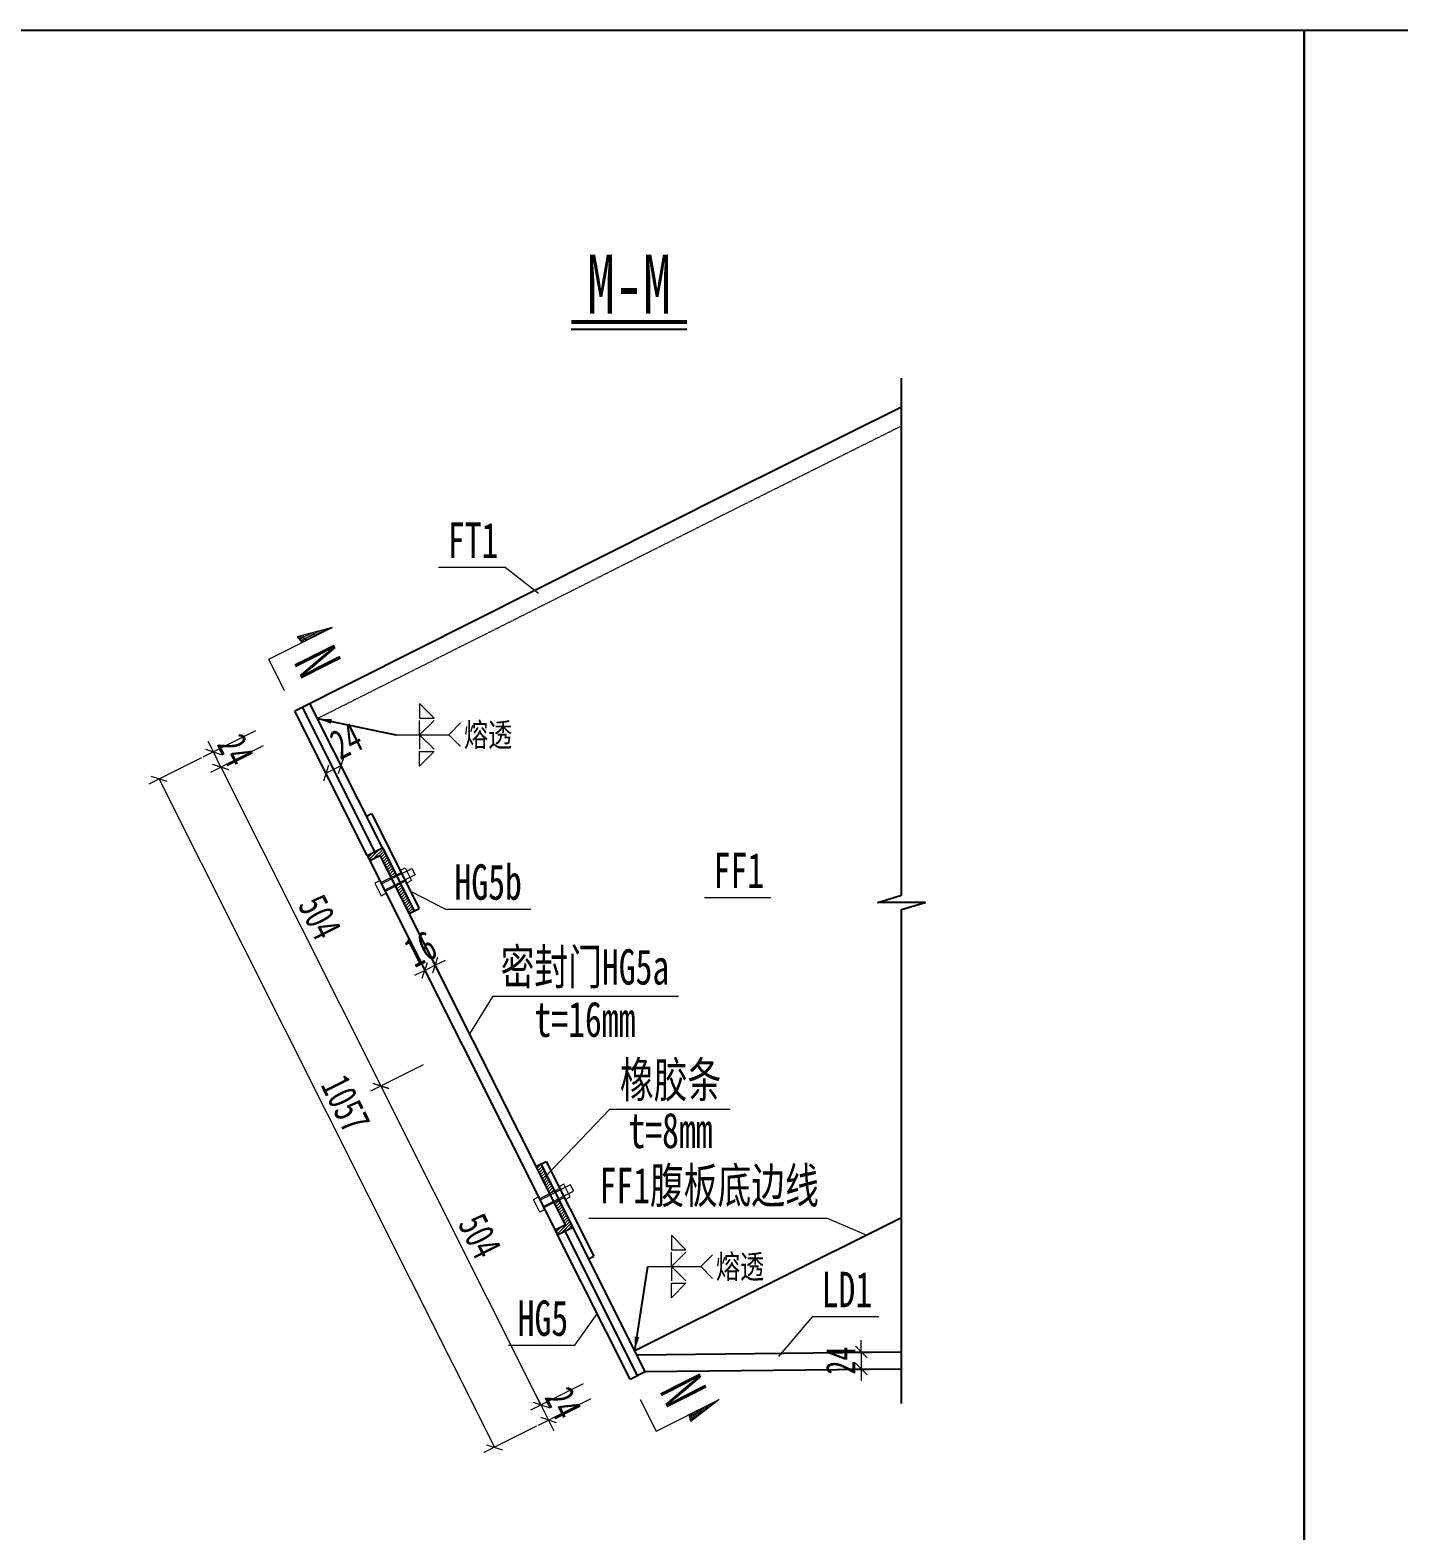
# Model space of a CAD drawing. Header units: millimetres. Extents: x -60009 to 63758, y -2164 to 95433.
# Drawn here: x 23798 to 25734, y 32440 to 34561 of the extents above; entities that cross this region are included whole.
import ezdxf
from ezdxf.enums import TextEntityAlignment as Align

# ---------------------------------------------------------------- set-up
doc = ezdxf.new("R2010")
doc.units = ezdxf.units.MM
doc.linetypes.add('DASHED', pattern=[0.75, 0.5, -0.25])
doc.layers.get('Defpoints').update_dxf_attribs({"color": 8})
for name, color, linetype, lineweight in [('Dim', 4, 'Continuous', 15), ('文字', 7, 'Continuous', 15), ('标注线及字体', 2, 'Continuous', 15), ('细实线', 4, 'Continuous', 15), ('虚线', 7, 'DASHED', 15), ('钢板粗线', 1, 'Continuous', 25)]:
    doc.layers.add(name, color=color, linetype=linetype, lineweight=lineweight)
doc.layers.add('Text', color=4, linetype='Continuous')
doc.styles.add('111', font='仿宋_GB2312.TTF', dxfattribs={"width": 0.7})
doc.styles.add('BM_Dim', font='仿宋_GB2312.TTF', dxfattribs={"width": 0.85})
doc.styles.add('SMEDI', font='仿宋_GB2312.TTF', dxfattribs={"width": 0.75})
doc.styles.get("Standard").update_dxf_attribs({"font": '仿宋_GB2312.TTF'})
doc.dimstyles.new('200', dxfattribs={"dimscale": 0, "dimtxt": 2.5, "dimasz": 1, "dimexe": 1, "dimexo": 1, "dimgap": 0.6, "dimtad": 1, "dimdec": 0, "dimdsep": 46, "dimtxsty": '111', "dimblk": 'OBLIQUE', "dimcen": 0, "dimclrd": 4, "dimclre": 4, "dimclrt": 4, "dimadec": 1, "dimazin": 2, "dimtfac": 1, "dimtdec": 0, "dimtix": 1, "dimtmove": 2, "dimatfit": 3, "dimfxl": 4, "dimfxlon": 1, "dimtolj": 1, "dimlwd": -1, "dimlwe": -1, "dimarcsym": 0})
doc.dimstyles.new('MSteel_1.0_1.0', dxfattribs={"dimtxt": 3, "dimasz": 1.2, "dimexe": 1, "dimexo": 1, "dimgap": 1, "dimtad": 3, "dimtoh": 1, "dimdec": 0, "dimzin": 0, "dimdsep": 46, "dimtxsty": 'Standard', "dimblk": 'ARCHTICK', "dimcen": 0.09, "dimclrd": 3, "dimclre": 3, "dimadec": 0, "dimazin": 0, "dimtfac": 1, "dimtdec": 4, "dimtofl": 0, "dimtmove": 0, "dimatfit": 3, "dimfxl": 1, "dimtolj": 1, "dimtzin": 0, "dimarcsym": 0})

# ---------------------------------------------------------------- blocks, each defined once
blk = doc.blocks.new('_Oblique')
at = {"color": 0, "linetype": 'ByBlock', "lineweight": -2}
blk.add_line((-0.5, -0.5), (0.5, 0.5), dxfattribs=at)
blk = doc.blocks.new('*D1111')
at = {"layer": 'Defpoints', "color": 0}
for p in [(24194.2, 33609.3), (24204.9, 33587.8), (24057.6, 33540.7)]:
    blk.add_point(p, dxfattribs=at)
at = {"layer": '细实线', "color": 4}
for p, q in [((24117.2, 33570.6), (24042.7, 33533.3)), ((24057.6, 33540.7), (24050.1, 33555.6)), ((24127.9, 33549.2), (24053.4, 33511.8)), ((24068.3, 33519.3), (24057.6, 33540.7)), ((24068.3, 33519.3), (24075.8, 33504.4))]:
    blk.add_line(p, q, dxfattribs=at)
at = {"layer": '细实线', "color": 4, "xscale": 16.66666666666666, "yscale": 16.66666666666666, "zscale": 16.66666666666666}
for p, rotation in [((24057.6, 33540.7), 296.6501661137017), ((24068.3, 33519.3), 116.6501661137018)]:
    blk.add_blockref('_Oblique', p, dxfattribs=dict(at, rotation=rotation))
at = {"layer": '细实线', "color": 4, "insert": (24089.2, 33543.2), "char_height": 41.67, "attachment_point": 5, "rotation": 296.6502, "style": '111'}
blk.add_mtext('\\A1;24', dxfattribs=at)
blk = doc.blocks.new('*D1112')
at = {"layer": 'Defpoints', "color": 0}
for p in [(24204.9, 33587.8), (24431.1, 33137.1), (24294.5, 33068.6)]:
    blk.add_point(p, dxfattribs=at)
at = {"layer": '细实线', "color": 4}
for p, q in [((24127.9, 33549.2), (24053.4, 33511.8)), ((24068.3, 33519.3), (24294.5, 33068.6)), ((24354.1, 33098.5), (24279.6, 33061.1))]:
    blk.add_line(p, q, dxfattribs=at)
at = {"layer": '细实线', "color": 4, "xscale": 16.66666666666666, "yscale": 16.66666666666666, "zscale": 16.66666666666666}
for p, rotation in [((24068.3, 33519.3), 116.650166113707), ((24294.5, 33068.6), 296.650166113707)]:
    blk.add_blockref('_Oblique', p, dxfattribs=dict(at, rotation=rotation))
at = {"layer": '细实线', "color": 4, "insert": (24208.1, 33307.3), "char_height": 41.67, "attachment_point": 5, "rotation": 296.6502, "style": '111'}
blk.add_mtext('\\A1;504', dxfattribs=at)
blk = doc.blocks.new('*D1113')
at = {"layer": 'Defpoints', "color": 0}
for p in [(24657.3, 32686.4), (24668.1, 32665), (24531.5, 32596.4)]:
    blk.add_point(p, dxfattribs=at)
at = {"layer": '细实线', "color": 4}
for p, q in [((24580.3, 32647.8), (24505.8, 32610.4)), ((24520.7, 32617.9), (24513.3, 32632.8)), ((24591.1, 32626.3), (24516.6, 32588.9)), ((24520.7, 32617.9), (24531.5, 32596.4)), ((24531.5, 32596.4), (24539, 32581.5))]:
    blk.add_line(p, q, dxfattribs=at)
at = {"layer": '细实线', "color": 4, "xscale": 16.66666666666666, "yscale": 16.66666666666666, "zscale": 16.66666666666666}
for p, rotation in [((24520.7, 32617.9), 296.6501661137095), ((24531.5, 32596.4), 116.6501661137095)]:
    blk.add_blockref('_Oblique', p, dxfattribs=dict(at, rotation=rotation))
at = {"layer": '细实线', "color": 4, "insert": (24552.4, 32620.3), "char_height": 41.67, "attachment_point": 5, "rotation": 296.6502, "style": '111'}
blk.add_mtext('\\A1;24', dxfattribs=at)
blk = doc.blocks.new('*D1114')
at = {"layer": 'Defpoints', "color": 0}
for p in [(24172.7, 33598.5), (24646.6, 32654.2), (24455, 32558)]:
    blk.add_point(p, dxfattribs=at)
at = {"layer": '细实线', "color": 4}
for p, q in [((24040.7, 33532.3), (23966.2, 33494.9)), ((23981.1, 33502.4), (24455, 32558)), ((24514.6, 32587.9), (24440.1, 32550.6))]:
    blk.add_line(p, q, dxfattribs=at)
at = {"layer": '细实线', "color": 4, "xscale": 16.66666666666666, "yscale": 16.66666666666666, "zscale": 16.66666666666666}
for p, rotation in [((23981.1, 33502.4), 116.6501661137064), ((24455, 32558), 296.6501661137065)]:
    blk.add_blockref('_Oblique', p, dxfattribs=dict(at, rotation=rotation))
at = {"layer": '细实线', "color": 4, "insert": (24244.7, 33043.6), "char_height": 41.67, "attachment_point": 5, "rotation": 296.6502, "style": '111'}
blk.add_mtext('\\A1;1057', dxfattribs=at)
blk = doc.blocks.new('*D1115')
at = {"layer": 'Defpoints', "color": 0}
for p in [(25020.2, 32692.6), (24973.6, 32668.6), (25020.2, 32668.6)]:
    blk.add_point(p, dxfattribs=at)
at = {"layer": '细实线', "color": 4}
for p, q in [((24973.6, 32692.6), (24973.6, 32709.2)), ((25003.5, 32692.6), (24956.9, 32692.6)), ((24973.6, 32692.6), (24973.6, 32668.6)), ((25003.5, 32668.6), (24956.9, 32668.6)), ((24973.6, 32668.6), (24973.6, 32651.9))]:
    blk.add_line(p, q, dxfattribs=at)
at = {"layer": '细实线', "color": 4, "xscale": 16.66666666666666, "yscale": 16.66666666666666, "zscale": 16.66666666666666}
for p, rotation in [((24973.6, 32692.6), 270), ((24973.6, 32668.6), 90)]:
    blk.add_blockref('_Oblique', p, dxfattribs=dict(at, rotation=rotation))
at = {"layer": '细实线', "color": 4, "insert": (24944.2, 32680.6), "char_height": 41.67, "attachment_point": 5, "rotation": 90, "style": '111'}
blk.add_mtext('\\A1;24', dxfattribs=at)
blk = doc.blocks.new('*D1116')
at = {"layer": 'Defpoints', "color": 0}
for p in [(24238.3, 33521.4), (24247.3, 33450), (24268.7, 33460.7)]:
    blk.add_point(p, dxfattribs=at)
at = {"layer": '细实线', "color": 4}
for p, q in [((24261.2, 33475.6), (24230.8, 33536.3)), ((24239.8, 33464.9), (24209.4, 33525.5)), ((24216.8, 33510.6), (24238.3, 33521.4))]:
    blk.add_line(p, q, dxfattribs=at)
at = {"layer": '细实线', "color": 4, "xscale": 16.66666666666666, "yscale": 16.66666666666666, "zscale": 16.66666666666666}
for p, rotation in [((24216.8, 33510.6), 206.6501661137173), ((24238.3, 33521.4), 26.65016611371728)]:
    blk.add_blockref('_Oblique', p, dxfattribs=dict(at, rotation=rotation))
at = {"layer": '细实线', "color": 4, "insert": (24245.3, 33556.5), "char_height": 41.67, "attachment_point": 5, "rotation": 26.6502, "style": '111'}
blk.add_mtext('\\A1;24', dxfattribs=at)
blk = doc.blocks.new('_ArchTick')
at = {"color": 0, "linetype": 'ByBlock', "const_width": 0.15}
blk.add_lwpolyline([(-0.5, -0.5), (0.5, 0.5)], dxfattribs=at)
blk = doc.blocks.new('全融透1')
at = {"layer": 'Dim'}
blk.add_line((0, 0), (4.48, 0), dxfattribs=at)
for points in [[(2, 2.65), (2, 1.41), (3.23, 1.41)], [(2, -2.65), (2, -1.41), (3.23, -1.41)]]:
    blk.add_lwpolyline(points, close=True, dxfattribs=at)
for points in [[(3.23, 1.21), (2, 0), (2, 1.21)], [(3.23, -1.21), (2, 0), (2, -1.21)], [(5.48, 1), (4.48, 0), (5.48, -1)]]:
    blk.add_lwpolyline(points, dxfattribs=at)
at = {"layer": 'Text', "style": 'SMEDI', "width": 0.75}
blk.add_text('熔透', height=2, dxfattribs=at).set_placement((5.77, 0), align=Align.MIDDLE_LEFT)
blk = doc.blocks.new('*D1843')
at = {"layer": 'Defpoints', "color": 0}
for p in [(24431.1, 33137.1), (24294.5, 33068.6), (24657.3, 32686.4)]:
    blk.add_point(p, dxfattribs=at)
at = {"layer": '细实线', "color": 4}
for p, q in [((24354.1, 33098.5), (24279.6, 33061.1)), ((24520.7, 32617.9), (24294.5, 33068.6)), ((24580.3, 32647.8), (24505.8, 32610.4))]:
    blk.add_line(p, q, dxfattribs=at)
at = {"layer": '细实线', "color": 4, "xscale": 16.66666666666666, "yscale": 16.66666666666666, "zscale": 16.66666666666666}
for p, rotation in [((24294.5, 33068.6), 116.6501661136967), ((24520.7, 32617.9), 296.6501661136967)]:
    blk.add_blockref('_Oblique', p, dxfattribs=dict(at, rotation=rotation))
at = {"layer": '细实线', "color": 4, "insert": (24434.3, 32856.6), "char_height": 41.67, "attachment_point": 5, "rotation": 296.6502, "style": '111'}
blk.add_mtext('\\A1;504', dxfattribs=at)
blk = doc.blocks.new('*D1844')
at = {"layer": 'Defpoints', "color": 0}
for p in [(24370.9, 33239.2), (24373.7, 33198.1), (24388, 33205.2)]:
    blk.add_point(p, dxfattribs=at)
at = {"layer": '细实线', "color": 4}
for p, q in [((24366.2, 33213), (24349.2, 33246.9)), ((24356.6, 33232), (24370.9, 33239.2)), ((24380.5, 33220.1), (24363.5, 33254.1)), ((24370.9, 33239.2), (24385.8, 33246.6)), ((24356.6, 33232), (24341.8, 33224.5))]:
    blk.add_line(p, q, dxfattribs=at)
at = {"layer": '细实线', "color": 4, "xscale": 16.66666666666666, "yscale": 16.66666666666666, "zscale": 16.66666666666666}
for p, rotation in [((24356.6, 33232), 26.65016611371922), ((24370.9, 33239.2), 206.6501661137192)]:
    blk.add_blockref('_Oblique', p, dxfattribs=dict(at, rotation=rotation))
at = {"layer": '细实线', "color": 4, "insert": (24350.4, 33262.2), "char_height": 41.67, "attachment_point": 5, "rotation": 26.6502, "style": '111'}
blk.add_mtext('\\A1;16', dxfattribs=at)
blk = doc.blocks.new('剖面箭头')
at = {"ltscale": 10}
h = blk.add_hatch(dxfattribs=at)
h.set_pattern_fill('ANSI31', color=2, style=0)
h.set_pattern_definition([(45, (-182.99888, -777.8594), (-0.088388348, 0.088388348), [])])
h.paths.add_polyline_path([(6, -3), (3.15, -3), (3, -3.6)])
at = {"color": 3, "ltscale": 10}
blk.add_line((0, 0), (0, -3), dxfattribs=at)
at = {"color": 2, "ltscale": 10}
for p, q in [((0, -3), (6, -3)), ((6, -3), (3, -3.6)), ((3, -3.6), (3.15, -3))]:
    blk.add_line(p, q, dxfattribs=at)

msp = doc.modelspace()

# ---------------------------------------------------------------- hatches: boundary and pattern name
at = {"layer": '细实线'}
h = msp.add_hatch(dxfattribs=at)
h.set_pattern_fill('ANSI31', color=8)
h.paths.add_polyline_path([(24308.7, 33363.2), (24315.8, 33366.8), (24296.5, 33405.3), (24275.1, 33394.5), (24278.7, 33387.3), (24293, 33394.5)])
h.paths.add_polyline_path([(24341.4, 33315.9), (24322.1, 33354.3), (24315, 33350.7), (24334.3, 33312.3)])
h = msp.add_hatch(dxfattribs=at)
h.set_pattern_fill('ANSI31', color=8, angle=53.3003)
h.set_pattern_definition([(45, (0, 0), (-2.24506403, 2.24506403), [])])
h.paths.add_polyline_path([(24546.4, 32907.4), (24565.7, 32869), (24544.2, 32858.2), (24540.6, 32865.4), (24554.9, 32872.6), (24539.2, 32903.8)])
h.paths.add_polyline_path([(24513.7, 32954.8), (24520.8, 32958.4), (24540.1, 32919.9), (24533, 32916.4)])

# ---------------------------------------------------------------- linework, layer by layer
msp.add_line((24563.6, 34138.2), (24727, 34138.2))
at = {"const_width": 6}
msp.add_lwpolyline([(24563.6, 34148.2), (24727, 34148.2)], dxfattribs=at)
msp.add_lwpolyline([(25030.4, 32619.8), (25030.4, 33318.1), (25063.8, 33328.1), (24997.1, 33328.1), (25030.4, 33338.1), (25030.4, 33351.5), (25030.4, 34068.7)])
at = {"layer": 'Defpoints'}
for p, q in [((24285.8, 33399.9), (24183.4, 33603.9)), ((24657.3, 32659.6), (24554.9, 32863.6))]:
    msp.add_line(p, q, dxfattribs=at)
for points in [[(19183.2, 34560.8), (25599.8, 34560.8), (25599.8, 30297.5), (19183.2, 30297.5)], [(25599.8, 34560.8), (32016.5, 34560.8), (32016.5, 30297.5), (25599.8, 30297.5)]]:
    msp.add_lwpolyline(points, close=True, dxfattribs=at)
at = {"layer": '细实线'}
for p, q in [((24375.9, 33801.8), (24470, 33801.8)), ((24470, 33801.8), (24517.3, 33764.9)), ((24294.4, 33356.1), (24323, 33370.4)), ((24329.3, 33357.9), (24300.7, 33343.5)), ((24385.5, 33318.7), (24336.6, 33343.3)), ((24751.7, 33335), (24845.8, 33335)), ((24385.5, 33318.7), (24506.5, 33318.7)), ((24452.9, 33195.5), (24419.5, 33142.4)), ((24452.9, 33195.5), (24715, 33195.5)), ((24618.3, 33036), (24526, 32939.9)), ((24618.3, 33036), (24788.3, 33036)), ((24547.3, 32923.5), (24518.7, 32909.2)), ((24524.9, 32896.7), (24553.5, 32911)), ((24588.6, 32881.7), (24925.4, 32881.7)), ((24925.4, 32881.7), (24981.5, 32858)), ((24568.8, 32702.4), (24600.3, 32746.6)), ((24904.4, 32742.9), (24856.7, 32686.1)), ((24904.4, 32742.9), (24998.4, 32742.9)), ((24474.7, 32702.4), (24568.8, 32702.4))]:
    msp.add_line(p, q, dxfattribs=at)
for points in [[(24295.3, 33354.3), (24338.2, 33375.8), (24342.7, 33366.9), (24299.8, 33345.3)], [(24321.6, 33373.1), (24328.8, 33376.7), (24337.8, 33358.8), (24330.6, 33355.2)], [(24293, 33358.7), (24285.9, 33355.1), (24294.9, 33337.3), (24302, 33340.9)], [(24524, 32898.4), (24566.9, 32920), (24562.5, 32928.9), (24519.6, 32907.4)], [(24554.9, 32908.3), (24562, 32911.9), (24553.1, 32929.8), (24545.9, 32926.2)], [(24526.3, 32894), (24519.1, 32890.4), (24510.2, 32908.3), (24517.3, 32911.9)]]:
    msp.add_lwpolyline(points, dxfattribs=at)
at = {"layer": '虚线', "ltscale": 2}
msp.add_lwpolyline([(25030.4, 34001.2), (24798.3, 33885.6), (24521.8, 33746.9), (24521.8, 33746.9), (24204.9, 33587.8)], dxfattribs=at)
at = {"layer": '钢板粗线'}
for p, q in [((24275.1, 33394.5), (24172.7, 33598.5)), ((24296.5, 33405.3), (24194.2, 33609.3)), ((24274.1, 33449.9), (24281.3, 33453.5)), ((24281.3, 33453.5), (24348.6, 33319.5)), ((24275.1, 33394.5), (24296.5, 33405.3)), ((24275.1, 33394.5), (24544.2, 32858.2)), ((24278.7, 33387.3), (24293, 33394.5)), ((24293, 33394.5), (24554.9, 32872.6)), ((24296.5, 33405.3), (24341.4, 33315.9)), ((24334.3, 33312.3), (24348.6, 33319.5)), ((24513.7, 32954.8), (24528, 32962)), ((24528, 32962), (24595.3, 32827.9)), ((24668.1, 32665), (24520.8, 32958.4)), ((25030.4, 32882.5), (24653.5, 32694.1)), ((24540.6, 32865.4), (24554.9, 32872.6)), ((24544.2, 32858.2), (24565.7, 32869)), ((24646.6, 32654.2), (24544.2, 32858.2)), ((24588.1, 32824.3), (24595.3, 32827.9)), ((24656.1, 32688.8), (25030.4, 32692.7)), ((24646.6, 32654.2), (24668.1, 32665)), ((24668.1, 32665), (25030.4, 32668.7))]:
    msp.add_line(p, q, dxfattribs=at)
msp.add_lwpolyline([(25030.4, 34028), (24787.6, 33907.1), (24511.1, 33768.3), (24172.7, 33598.5)], dxfattribs=at)

# ---------------------------------------------------------------- block references
at = {"layer": 'Dim', "yscale": 16.66666666666666, "zscale": 16.66666666666666}
for p, xscale, rotation in [((24158.4, 33627.1), -16.66666666666666, 206.6501661136444), ((24661, 32625.6), 16.66666666666666, 26.65016611378272)]:
    msp.add_blockref('剖面箭头', p, dxfattribs=dict(at, xscale=xscale, rotation=rotation))
at = {"layer": '细实线', "xscale": 16.66666666666666, "yscale": 16.66666666666666, "zscale": 16.66666666666666}
for p in [(24315.7, 33564.9), (24671.9, 32813.4)]:
    msp.add_blockref('全融透1', p, dxfattribs=at)

# ---------------------------------------------------------------- texts
at = {"layer": '文字', "style": 'BM_Dim', "width": 0.7}
for s, p in [('FT1', (24424.8, 33799.9)), ('FF1', (24800.5, 33333.2)), ('HG5b', (24446.1, 33316.8)), ('密封门HG5a', (24582.9, 33196.9)), ('t=16mm', (24582.9, 33123)), ('橡胶条', (24703.9, 33037.4)), ('t=8mm', (24703.9, 32965.9)), ('FF1腹板底边线', (24758.5, 32888)), ('LD1', (24953.2, 32741)), ('HG5', (24523.5, 32700.5))]:
    msp.add_text(s, height=50, dxfattribs=at).set_placement(p, align=Align.BOTTOM_CENTER)
for p in [(24177.2, 33654.4), (24694.1, 32624.4)]:
    msp.add_text('N', height=62.5, rotation=296.6502, dxfattribs=at).set_placement(p, align=Align.CENTER)
at = {"layer": '标注线及字体', "style": '111', "width": 0.7}
msp.add_text('M-M', height=83.33, dxfattribs=at).set_placement((24645.3, 34201.6), align=Align.MIDDLE)

# ---------------------------------------------------------------- dimensions: what is measured, and where the dimension line sits
at = {"layer": '细实线'}
for p1, p2, distance, override, picture, middle in [((24172.7, 33598.5), (24646.6, 32654.2), -214.4, {"dimscale": 16.666667, "dimblk": 'Oblique'}, '*D1114', (24244.7, 33043.6)), ((24204.9, 33587.8), (24194.2, 33609.3), 152.8, {"dimscale": 16.666667, "dimblk": 'Oblique'}, '*D1111', (24089.2, 33543.2)), ((24204.9, 33587.8), (24431.1, 33137.1), -152.8, {"dimscale": 16.666667, "dimblk": 'Oblique'}, '*D1112', (24208.1, 33307.3)), ((24373.7, 33198.1), (24388, 33205.2), 38, {"dimscale": 16.666667}, '*D1844', (24350.4, 33262.2)), ((24657.3, 32686.4), (24431.1, 33137.1), 152.8, {"dimscale": 16.666667, "dimblk": 'Oblique'}, '*D1843', (24434.3, 32856.6)), ((24657.3, 32686.4), (24668.1, 32665), -152.8, {"dimscale": 16.666667, "dimblk": 'Oblique'}, '*D1113', (24552.4, 32620.3))]:
    dim = msp.add_aligned_dim(p1=p1, p2=p2, distance=distance, dimstyle='200', override=override, dxfattribs=at)
    dim.commit()
    dim.dimension.update_dxf_attribs({"geometry": picture, "text_midpoint": middle})
dim = msp.add_linear_dim(base=(24238.3, 33521.4), p1=(24247.3, 33450), p2=(24268.7, 33460.7), angle=26.6502, dimstyle='200', override={"dimscale": 16.666667, "dimblk": 'Oblique'}, dxfattribs=at)
dim.commit()
dim.dimension.update_dxf_attribs({"geometry": '*D1116', "text_midpoint": (24245.3, 33556.5), "dimtype": 161})
dim = msp.add_linear_dim(base=(24973.6, 32668.6), p1=(25020.2, 32692.6), p2=(25020.2, 32668.6), angle=90, dimstyle='200', override={"dimscale": 16.666667, "dimblk": 'Oblique'}, dxfattribs=at)
dim.commit()
dim.dimension.update_dxf_attribs({"geometry": '*D1115', "text_midpoint": (24944.2, 32680.6)})

# ---------------------------------------------------------------- leaders
at = {"layer": 'Dim'}
for points in [[(24204.9, 33587.8), (24315.7, 33564.9)], [(24653.3, 32694.4), (24671.9, 32813.4)]]:
    msp.add_leader(points, dimstyle='MSteel_1.0_1.0', override={"dimscale": 16.666667, "dimclrd": 256}, dxfattribs=at)

doc.saveas('drawing.dxf')
